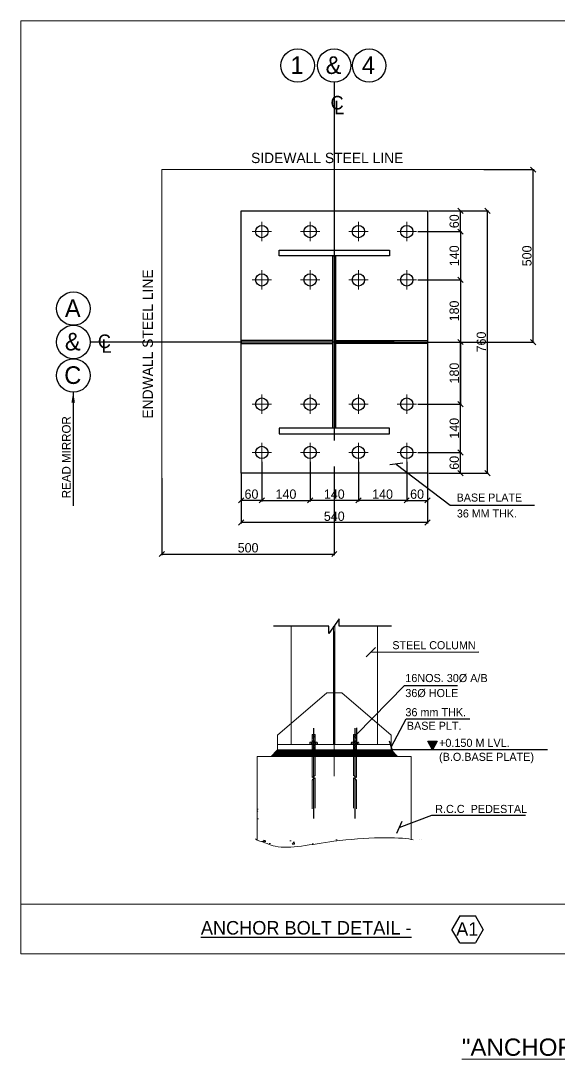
# Model space of a CAD drawing. Header units: feet. Extents: x -874657 to -867941, y -373275 to -356294.
# Drawn here: x -874617 to -873057, y -373275 to -370266 of the extents above; entities that cross this region are included whole.
import ezdxf
from ezdxf.enums import TextEntityAlignment as Align

# ---------------------------------------------------------------- set-up
doc = ezdxf.new("R2010")
doc.units = ezdxf.units.FT
doc.header["$LTSCALE"] = 1350
doc.header["$MEASUREMENT"] = 0
doc.linetypes.add('CENTER', pattern=[2, 1.25, -0.25, 0.25, -0.25])
doc.linetypes.add('CONTINOUS', pattern=[0])
doc.layers.get('0').update_dxf_attribs({"lineweight": 0})
doc.layers.get('Defpoints').update_dxf_attribs({"lineweight": 0})
doc.layers.add('3', color=3, linetype='Continuous')
for name, color, linetype, lineweight in [('AB', 62, 'Continuous', 0), ('BASE PLATE', 2, 'Continuous', 0), ('DIM', 2, 'Continuous', 0), ('HOLD', 3, 'Continuous', 0), ('NOTE', 7, 'Continuous', 25), ('REVISION MARK', 251, 'CONTINOUS', 0), ('TEXT', 7, 'Continuous', 0), ('WALL', 10, 'Continuous', 30)]:
    doc.layers.add(name, color=color, linetype=linetype, lineweight=lineweight)
doc.styles.add('ARIAL NARROW', font='arial.ttf')
doc.styles.add('RomanS', font='')
doc.styles.add('TITLE', font='')
doc.styles.get('RomanS').set_extended_font_data('AR CENA')
doc.styles.get('TITLE').set_extended_font_data('AR CENA')
doc.dimstyles.new('1 IN 20 of A3-100', dxfattribs={"dimscale": 180, "dimtxt": 4.5, "dimasz": 2.5, "dimexe": 0.5, "dimexo": 0.75, "dimgap": 0.75, "dimtad": 1, "dimdec": 0, "dimlfac": 0.05, "dimzin": 0, "dimdsep": 46, "dimtxsty": 'RomanS', "dimblk": 'OBLIQUE', "dimcen": 2, "dimclrd": 8, "dimclre": 8, "dimclrt": 6, "dimadec": 0, "dimazin": 0, "dimtfac": 1, "dimtdec": 0, "dimtix": 1, "dimtofl": 0, "dimtmove": 1, "dimatfit": 3, "dimldrblk": 'OBLIQUE', "dimfxl": 1, "dimtolj": 1, "dimtzin": 0, "dimarcsym": 0})
doc.dimstyles.new('A3-100', dxfattribs={"dimscale": 6, "dimtxt": 4.5, "dimasz": 2.5, "dimexe": 0.5, "dimexo": 0.75, "dimgap": 0.75, "dimtad": 1, "dimdec": 0, "dimzin": 0, "dimdsep": 46, "dimtxsty": 'RomanS', "dimblk": 'OBLIQUE', "dimcen": 2, "dimclrd": 8, "dimclre": 8, "dimclrt": 6, "dimadec": 0, "dimazin": 0, "dimtfac": 1, "dimtdec": 0, "dimtix": 1, "dimtofl": 0, "dimtmove": 1, "dimatfit": 3, "dimldrblk": 'OBLIQUE', "dimfxl": 1, "dimtolj": 1, "dimtzin": 0, "dimarcsym": 0})
doc.dimstyles.new('NAJ-100', dxfattribs={"dimscale": 300, "dimtxt": 2.5, "dimasz": 2.5, "dimexe": 1.25, "dimexo": 0.625, "dimgap": 1, "dimtad": 1, "dimdec": 0, "dimlfac": 0.05, "dimtxsty": 'ARIAL NARROW', "dimcen": 2.5, "dimclrd": 8, "dimclre": 8, "dimclrt": 6, "dimadec": 0, "dimazin": 0, "dimtfac": 1, "dimtdec": 0, "dimtmove": 0, "dimatfit": 3, "dimfxl": 1, "dimtfill": 1, "dimarcsym": 0})

# ---------------------------------------------------------------- blocks, each defined once
blk = doc.blocks.new('_Oblique')
at = {"color": 0, "linetype": 'ByBlock', "lineweight": -2}
blk.add_line((-0.5, -0.5), (0.5, 0.5), dxfattribs=at)
blk = doc.blocks.new('*D5')
at = {"color": 8, "linetype": 'Continuous', "lineweight": -2, "transparency": 16777216}
for p, q in [((-873708.8, -371557.2), (-873708.8, -371814)), ((-874208.5, -371591.5), (-874208.5, -371814)), ((-874208.5, -371811), (-873708.8, -371811))]:
    blk.add_line(p, q, dxfattribs=at)
at = {"layer": 'Defpoints', "color": 0, "linetype": 'Continuous', "transparency": 16777216}
for p in [(-873708.8, -371552.7), (-874208.5, -371587), (-873708.8, -371811)]:
    blk.add_point(p, dxfattribs=at)
at = {"color": 8, "linetype": 'Continuous', "lineweight": -2, "transparency": 16777216, "xscale": 15, "yscale": 15, "zscale": 15, "rotation": 180}
blk.add_blockref('_Oblique', (-874208.5, -371811), dxfattribs=at)
at = {"color": 8, "linetype": 'Continuous', "lineweight": -2, "transparency": 16777216, "xscale": 15, "yscale": 15, "zscale": 15}
blk.add_blockref('_Oblique', (-873708.8, -371811), dxfattribs=at)
at = {"color": 6, "linetype": 'Continuous', "transparency": 16777216, "insert": (-873958.6, -371793), "char_height": 27, "attachment_point": 5, "style": 'RomanS'}
blk.add_mtext('\\A1;500', dxfattribs=at)
blk = doc.blocks.new('*D10')
at = {"color": 8, "linetype": 'Continuous', "lineweight": -2, "transparency": 16777216}
for p, q in [((-873275.6, -370697), (-873129.4, -370697)), ((-873132.4, -371196.7), (-873132.4, -370697)), ((-873544.3, -371196.7), (-873129.4, -371196.7))]:
    blk.add_line(p, q, dxfattribs=at)
at = {"layer": 'Defpoints', "color": 0, "linetype": 'Continuous', "transparency": 16777216}
for p in [(-873280.1, -370697), (-873132.4, -370697), (-873548.8, -371196.7)]:
    blk.add_point(p, dxfattribs=at)
at = {"color": 8, "linetype": 'Continuous', "lineweight": -2, "transparency": 16777216, "xscale": 15, "yscale": 15, "zscale": 15}
for p, rotation in [((-873132.4, -370697), 90), ((-873132.4, -371196.7), 270)]:
    blk.add_blockref('_Oblique', p, dxfattribs=dict(at, rotation=rotation))
at = {"color": 6, "linetype": 'Continuous', "transparency": 16777216, "insert": (-873150.4, -370946.9), "char_height": 27, "attachment_point": 5, "rotation": 90, "style": 'RomanS'}
blk.add_mtext('\\A1;500', dxfattribs=at)
blk = doc.blocks.new('*D6')
at = {"color": 8, "linetype": 'Continuous', "lineweight": -2, "transparency": 16777216}
for p, q in [((-873978.8, -371576), (-873978.8, -371722.5)), ((-873438.8, -371576), (-873438.8, -371722.5)), ((-873438.8, -371719.5), (-873978.8, -371719.5))]:
    blk.add_line(p, q, dxfattribs=at)
at = {"layer": 'Defpoints', "color": 0, "linetype": 'Continuous', "transparency": 16777216}
for p in [(-873978.8, -371571.5), (-873438.8, -371571.5), (-873978.8, -371719.5)]:
    blk.add_point(p, dxfattribs=at)
at = {"color": 8, "linetype": 'Continuous', "lineweight": -2, "transparency": 16777216, "xscale": 15, "yscale": 15, "zscale": 15, "rotation": 180}
blk.add_blockref('_Oblique', (-873978.8, -371719.5), dxfattribs=at)
at = {"color": 8, "linetype": 'Continuous', "lineweight": -2, "transparency": 16777216, "xscale": 15, "yscale": 15, "zscale": 15}
blk.add_blockref('_Oblique', (-873438.8, -371719.5), dxfattribs=at)
at = {"color": 6, "linetype": 'Continuous', "transparency": 16777216, "insert": (-873708.8, -371701.5), "char_height": 27, "attachment_point": 5, "style": 'RomanS'}
blk.add_mtext('\\A1;540', dxfattribs=at)
blk = doc.blocks.new('*D7')
at = {"color": 8, "linetype": 'Continuous', "lineweight": -2, "transparency": 16777216}
for p, q in [((-873638.8, -371543.9), (-873638.8, -371658.5)), ((-873498.8, -371543.9), (-873498.8, -371658.5)), ((-873498.8, -371655.5), (-873638.8, -371655.5))]:
    blk.add_line(p, q, dxfattribs=at)
at = {"layer": 'Defpoints', "color": 0, "linetype": 'Continuous', "transparency": 16777216}
for p in [(-873638.8, -371539.4), (-873498.8, -371539.4), (-873638.8, -371655.5)]:
    blk.add_point(p, dxfattribs=at)
at = {"color": 8, "linetype": 'Continuous', "lineweight": -2, "transparency": 16777216, "xscale": 15, "yscale": 15, "zscale": 15, "rotation": 180}
blk.add_blockref('_Oblique', (-873638.8, -371655.5), dxfattribs=at)
at = {"color": 8, "linetype": 'Continuous', "lineweight": -2, "transparency": 16777216, "xscale": 15, "yscale": 15, "zscale": 15}
blk.add_blockref('_Oblique', (-873498.8, -371655.5), dxfattribs=at)
at = {"color": 6, "linetype": 'Continuous', "transparency": 16777216, "insert": (-873568.8, -371637.5), "char_height": 27, "attachment_point": 5, "style": 'RomanS'}
blk.add_mtext('\\A1;140', dxfattribs=at)
blk = doc.blocks.new('*D8')
at = {"color": 8, "linetype": 'Continuous', "lineweight": -2, "transparency": 16777216}
for p, q in [((-873778.8, -371543.9), (-873778.8, -371658.5)), ((-873638.8, -371543.9), (-873638.8, -371658.5)), ((-873638.8, -371655.5), (-873778.8, -371655.5))]:
    blk.add_line(p, q, dxfattribs=at)
at = {"layer": 'Defpoints', "color": 0, "linetype": 'Continuous', "transparency": 16777216}
for p in [(-873778.8, -371539.4), (-873638.8, -371539.4), (-873778.8, -371655.5)]:
    blk.add_point(p, dxfattribs=at)
at = {"color": 8, "linetype": 'Continuous', "lineweight": -2, "transparency": 16777216, "xscale": 15, "yscale": 15, "zscale": 15, "rotation": 180}
blk.add_blockref('_Oblique', (-873778.8, -371655.5), dxfattribs=at)
at = {"color": 8, "linetype": 'Continuous', "lineweight": -2, "transparency": 16777216, "xscale": 15, "yscale": 15, "zscale": 15}
blk.add_blockref('_Oblique', (-873638.8, -371655.5), dxfattribs=at)
at = {"color": 6, "linetype": 'Continuous', "transparency": 16777216, "insert": (-873708.8, -371637.5), "char_height": 27, "attachment_point": 5, "style": 'RomanS'}
blk.add_mtext('\\A1;140', dxfattribs=at)
blk = doc.blocks.new('*D9')
at = {"color": 8, "linetype": 'Continuous', "lineweight": -2, "transparency": 16777216}
for p, q in [((-873918.8, -371543.9), (-873918.8, -371658.5)), ((-873978.8, -371576), (-873978.8, -371658.5)), ((-873918.8, -371655.5), (-873978.8, -371655.5))]:
    blk.add_line(p, q, dxfattribs=at)
at = {"layer": 'Defpoints', "color": 0, "linetype": 'Continuous', "transparency": 16777216}
for p in [(-873918.8, -371539.4), (-873978.8, -371571.5), (-873978.8, -371655.5)]:
    blk.add_point(p, dxfattribs=at)
at = {"color": 8, "linetype": 'Continuous', "lineweight": -2, "transparency": 16777216, "xscale": 15, "yscale": 15, "zscale": 15, "rotation": 180}
blk.add_blockref('_Oblique', (-873978.8, -371655.5), dxfattribs=at)
at = {"color": 8, "linetype": 'Continuous', "lineweight": -2, "transparency": 16777216, "xscale": 15, "yscale": 15, "zscale": 15}
blk.add_blockref('_Oblique', (-873918.8, -371655.5), dxfattribs=at)
at = {"color": 6, "linetype": 'Continuous', "transparency": 16777216, "insert": (-873948.8, -371637.5), "char_height": 27, "attachment_point": 5, "style": 'RomanS'}
blk.add_mtext('\\A1;60', dxfattribs=at)
blk = doc.blocks.new('*D13')
at = {"color": 8, "linetype": 'Continuous', "lineweight": -2, "transparency": 16777216}
for p, q in [((-873434.3, -370816.5), (-873261.5, -370816.5)), ((-873264.5, -371576.5), (-873264.5, -370816.5)), ((-873434.3, -371576.5), (-873261.5, -371576.5))]:
    blk.add_line(p, q, dxfattribs=at)
at = {"layer": 'Defpoints', "color": 0, "linetype": 'Continuous', "transparency": 16777216}
for p in [(-873438.8, -370816.5), (-873264.5, -370816.5), (-873438.8, -371576.5)]:
    blk.add_point(p, dxfattribs=at)
at = {"color": 8, "linetype": 'Continuous', "lineweight": -2, "transparency": 16777216, "xscale": 15, "yscale": 15, "zscale": 15}
for p, rotation in [((-873264.5, -370816.5), 90), ((-873264.5, -371576.5), 270)]:
    blk.add_blockref('_Oblique', p, dxfattribs=dict(at, rotation=rotation))
at = {"color": 6, "linetype": 'Continuous', "transparency": 16777216, "insert": (-873282.5, -371196.5), "char_height": 27, "attachment_point": 5, "rotation": 90, "style": 'RomanS'}
blk.add_mtext('\\A1;760', dxfattribs=at)
blk = doc.blocks.new('*D14')
at = {"color": 8, "linetype": 'Continuous', "lineweight": -2, "transparency": 16777216}
for p, q in [((-873466.4, -370876.5), (-873340, -370876.5)), ((-873343, -370876.5), (-873343, -371016.5)), ((-873466.4, -371016.5), (-873340, -371016.5))]:
    blk.add_line(p, q, dxfattribs=at)
at = {"layer": 'Defpoints', "color": 0, "linetype": 'Continuous', "transparency": 16777216}
for p in [(-873470.9, -370876.5), (-873470.9, -371016.5), (-873343, -371016.5)]:
    blk.add_point(p, dxfattribs=at)
at = {"color": 8, "linetype": 'Continuous', "lineweight": -2, "transparency": 16777216, "xscale": 15, "yscale": 15, "zscale": 15}
for p, rotation in [((-873343, -370876.5), 90), ((-873343, -371016.5), 270)]:
    blk.add_blockref('_Oblique', p, dxfattribs=dict(at, rotation=rotation))
at = {"color": 6, "linetype": 'Continuous', "transparency": 16777216, "insert": (-873361, -370946.5), "char_height": 27, "attachment_point": 5, "rotation": 90, "style": 'RomanS'}
blk.add_mtext('\\A1;140', dxfattribs=at)
blk = doc.blocks.new('*D15')
at = {"color": 8, "linetype": 'Continuous', "lineweight": -2, "transparency": 16777216}
for p, q in [((-873466.4, -371016.5), (-873340, -371016.5)), ((-873343, -371016.5), (-873343, -371196.5)), ((-873434.3, -371196.5), (-873340, -371196.5))]:
    blk.add_line(p, q, dxfattribs=at)
at = {"layer": 'Defpoints', "color": 0, "linetype": 'Continuous', "transparency": 16777216}
for p in [(-873470.9, -371016.5), (-873438.8, -371196.5), (-873343, -371196.5)]:
    blk.add_point(p, dxfattribs=at)
at = {"color": 8, "linetype": 'Continuous', "lineweight": -2, "transparency": 16777216, "xscale": 15, "yscale": 15, "zscale": 15}
for p, rotation in [((-873343, -371016.5), 90), ((-873343, -371196.5), 270)]:
    blk.add_blockref('_Oblique', p, dxfattribs=dict(at, rotation=rotation))
at = {"color": 6, "linetype": 'Continuous', "transparency": 16777216, "insert": (-873361, -371106.5), "char_height": 27, "attachment_point": 5, "rotation": 90, "style": 'RomanS'}
blk.add_mtext('\\A1;180', dxfattribs=at)
blk = doc.blocks.new('*D16')
at = {"color": 8, "linetype": 'Continuous', "lineweight": -2, "transparency": 16777216}
for p, q in [((-873434.3, -371196.5), (-873340, -371196.5)), ((-873343, -371376.5), (-873343, -371196.5)), ((-873466.4, -371376.5), (-873340, -371376.5))]:
    blk.add_line(p, q, dxfattribs=at)
at = {"layer": 'Defpoints', "color": 0, "linetype": 'Continuous', "transparency": 16777216}
for p in [(-873438.8, -371196.5), (-873343, -371196.5), (-873470.9, -371376.5)]:
    blk.add_point(p, dxfattribs=at)
at = {"color": 8, "linetype": 'Continuous', "lineweight": -2, "transparency": 16777216, "xscale": 15, "yscale": 15, "zscale": 15}
for p, rotation in [((-873343, -371196.5), 90), ((-873343, -371376.5), 270)]:
    blk.add_blockref('_Oblique', p, dxfattribs=dict(at, rotation=rotation))
at = {"color": 6, "linetype": 'Continuous', "transparency": 16777216, "insert": (-873361, -371286.5), "char_height": 27, "attachment_point": 5, "rotation": 90, "style": 'RomanS'}
blk.add_mtext('\\A1;180', dxfattribs=at)
blk = doc.blocks.new('*D18')
at = {"color": 8, "linetype": 'Continuous', "lineweight": -2, "transparency": 16777216}
for p, q in [((-873466.4, -371516.5), (-873340, -371516.5)), ((-873343, -371576.5), (-873343, -371516.5)), ((-873434.3, -371576.5), (-873340, -371576.5))]:
    blk.add_line(p, q, dxfattribs=at)
at = {"layer": 'Defpoints', "color": 0, "linetype": 'Continuous', "transparency": 16777216}
for p in [(-873470.9, -371516.5), (-873343, -371516.5), (-873438.8, -371576.5)]:
    blk.add_point(p, dxfattribs=at)
at = {"color": 8, "linetype": 'Continuous', "lineweight": -2, "transparency": 16777216, "xscale": 15, "yscale": 15, "zscale": 15}
for p, rotation in [((-873343, -371516.5), 90), ((-873343, -371576.5), 270)]:
    blk.add_blockref('_Oblique', p, dxfattribs=dict(at, rotation=rotation))
at = {"color": 6, "linetype": 'Continuous', "transparency": 16777216, "insert": (-873361, -371546.5), "char_height": 27, "attachment_point": 5, "rotation": 90, "style": 'RomanS'}
blk.add_mtext('\\A1;60', dxfattribs=at)
blk = doc.blocks.new('*D19')
at = {"color": 8, "linetype": 'Continuous', "lineweight": -2, "transparency": 16777216}
for p, q in [((-873466.4, -371376.5), (-873340, -371376.5)), ((-873343, -371516.5), (-873343, -371376.5)), ((-873466.4, -371516.5), (-873340, -371516.5))]:
    blk.add_line(p, q, dxfattribs=at)
at = {"layer": 'Defpoints', "color": 0, "linetype": 'Continuous', "transparency": 16777216}
for p in [(-873470.9, -371376.5), (-873343, -371376.5), (-873470.9, -371516.5)]:
    blk.add_point(p, dxfattribs=at)
at = {"color": 8, "linetype": 'Continuous', "lineweight": -2, "transparency": 16777216, "xscale": 15, "yscale": 15, "zscale": 15}
for p, rotation in [((-873343, -371376.5), 90), ((-873343, -371516.5), 270)]:
    blk.add_blockref('_Oblique', p, dxfattribs=dict(at, rotation=rotation))
at = {"color": 6, "linetype": 'Continuous', "transparency": 16777216, "insert": (-873361, -371446.5), "char_height": 27, "attachment_point": 5, "rotation": 90, "style": 'RomanS'}
blk.add_mtext('\\A1;140', dxfattribs=at)
blk = doc.blocks.new('*D17')
at = {"color": 8, "linetype": 'Continuous', "lineweight": -2, "transparency": 16777216}
for p, q in [((-873434.3, -371196.5), (-873340, -371196.5)), ((-873343, -371196.5), (-873343, -371376.5)), ((-873466.4, -371376.5), (-873340, -371376.5))]:
    blk.add_line(p, q, dxfattribs=at)
at = {"layer": 'Defpoints', "color": 0, "linetype": 'Continuous', "transparency": 16777216}
for p in [(-873438.8, -371196.5), (-873470.9, -371376.5), (-873343, -371376.5)]:
    blk.add_point(p, dxfattribs=at)
at = {"color": 8, "linetype": 'Continuous', "lineweight": -2, "transparency": 16777216, "xscale": 15, "yscale": 15, "zscale": 15}
for p, rotation in [((-873343, -371196.5), 90), ((-873343, -371376.5), 270)]:
    blk.add_blockref('_Oblique', p, dxfattribs=dict(at, rotation=rotation))
at = {"color": 6, "linetype": 'Continuous', "transparency": 16777216, "insert": (-873361, -371286.5), "char_height": 27, "attachment_point": 5, "rotation": 90, "style": 'RomanS'}
blk.add_mtext('\\A1;180', dxfattribs=at)
blk = doc.blocks.new('*D21')
at = {"color": 8, "linetype": 'Continuous', "lineweight": -2, "transparency": 16777216}
for p, q in [((-873434.3, -370816.5), (-873340, -370816.5)), ((-873343, -370876.5), (-873343, -370816.5)), ((-873466.4, -370876.5), (-873340, -370876.5))]:
    blk.add_line(p, q, dxfattribs=at)
at = {"layer": 'Defpoints', "color": 0, "linetype": 'Continuous', "transparency": 16777216}
for p in [(-873438.8, -370816.5), (-873343, -370816.5), (-873470.9, -370876.5)]:
    blk.add_point(p, dxfattribs=at)
at = {"color": 8, "linetype": 'Continuous', "lineweight": -2, "transparency": 16777216, "xscale": 15, "yscale": 15, "zscale": 15}
for p, rotation in [((-873343, -370816.5), 90), ((-873343, -370876.5), 270)]:
    blk.add_blockref('_Oblique', p, dxfattribs=dict(at, rotation=rotation))
at = {"color": 6, "linetype": 'Continuous', "transparency": 16777216, "insert": (-873361, -370846.5), "char_height": 27, "attachment_point": 5, "rotation": 90, "style": 'RomanS'}
blk.add_mtext('\\A1;60', dxfattribs=at)
blk = doc.blocks.new('*D136')
at = {"color": 8, "linetype": 'Continuous', "lineweight": -2, "transparency": 16777216}
for p, q in [((-873918.8, -371543.9), (-873918.8, -371658.5)), ((-873778.8, -371543.9), (-873778.8, -371658.5)), ((-873918.8, -371655.5), (-873778.8, -371655.5))]:
    blk.add_line(p, q, dxfattribs=at)
at = {"layer": 'Defpoints', "color": 0, "linetype": 'Continuous', "transparency": 16777216}
for p in [(-873918.8, -371539.4), (-873778.8, -371539.4), (-873778.8, -371655.5)]:
    blk.add_point(p, dxfattribs=at)
at = {"color": 8, "linetype": 'Continuous', "lineweight": -2, "transparency": 16777216, "xscale": 15, "yscale": 15, "zscale": 15, "rotation": 180}
blk.add_blockref('_Oblique', (-873918.8, -371655.5), dxfattribs=at)
at = {"color": 8, "linetype": 'Continuous', "lineweight": -2, "transparency": 16777216, "xscale": 15, "yscale": 15, "zscale": 15}
blk.add_blockref('_Oblique', (-873778.8, -371655.5), dxfattribs=at)
at = {"color": 6, "linetype": 'Continuous', "transparency": 16777216, "insert": (-873848.8, -371637.5), "char_height": 27, "attachment_point": 5, "style": 'RomanS'}
blk.add_mtext('\\A1;140', dxfattribs=at)
blk = doc.blocks.new('*D137')
at = {"color": 8, "linetype": 'Continuous', "lineweight": -2, "transparency": 16777216}
for p, q in [((-873498.8, -371543.9), (-873498.8, -371658.5)), ((-873438.8, -371576), (-873438.8, -371658.5)), ((-873498.8, -371655.5), (-873438.8, -371655.5))]:
    blk.add_line(p, q, dxfattribs=at)
at = {"layer": 'Defpoints', "color": 0, "linetype": 'Continuous', "transparency": 16777216}
for p in [(-873498.8, -371539.4), (-873438.8, -371571.5), (-873438.8, -371655.5)]:
    blk.add_point(p, dxfattribs=at)
at = {"color": 8, "linetype": 'Continuous', "lineweight": -2, "transparency": 16777216, "xscale": 15, "yscale": 15, "zscale": 15, "rotation": 180}
blk.add_blockref('_Oblique', (-873498.8, -371655.5), dxfattribs=at)
at = {"color": 8, "linetype": 'Continuous', "lineweight": -2, "transparency": 16777216, "xscale": 15, "yscale": 15, "zscale": 15}
blk.add_blockref('_Oblique', (-873438.8, -371655.5), dxfattribs=at)
at = {"color": 6, "linetype": 'Continuous', "transparency": 16777216, "insert": (-873468.8, -371637.5), "char_height": 27, "attachment_point": 5, "style": 'RomanS'}
blk.add_mtext('\\A1;60', dxfattribs=at)
blk = doc.blocks.new('A$C3ec6fb8c')
at = {"color": 1, "linetype": 'CENTER'}
blk.add_line((0, 285), (0, -285), dxfattribs=at)
at = {"color": 4, "linetype": 'CONTINOUS'}
blk.add_lwpolyline([(-4, 250), (4, 250), (4, -250), (-4, -250)], close=True, dxfattribs=at)
at = {"color": 6, "linetype": 'CONTINOUS'}
for points in [[(-4, 4), (-270, 4), (-270, -4), (-4, -4)], [(4, 4), (270, 4), (270, -4), (4, -4)]]:
    blk.add_lwpolyline(points, close=True, dxfattribs=at)
at = {"layer": '3', "color": 2, "linetype": 'CONTINOUS', "ltscale": 2500}
blk.add_lwpolyline([(-270, 380), (270, 380), (270, -380), (-270, -380)], close=True, dxfattribs=at)
at = {"layer": '3', "color": 4, "linetype": 'CONTINOUS', "ltscale": 2500}
for points in [[(-160, 266), (160, 266), (160, 250), (-160, 250)], [(-160, -266), (160, -266), (160, -250), (-160, -250)]]:
    blk.add_lwpolyline(points, close=True, dxfattribs=at)
at = {"layer": '3', "color": 3, "linetype": 'CONTINOUS', "ltscale": 2500}
for centre in [(-210, 320), (-70, 320), (70, 320), (210, 320), (-210, 180), (-70, 180), (70, 180), (210, 180), (-210, -180), (-70, -180), (70, -180), (210, -180), (-210, -320), (-70, -320), (70, -320), (210, -320)]:
    blk.add_circle(centre, 18, dxfattribs=at)
at = {"layer": 'REVISION MARK', "color": 1, "linetype": 'CENTER'}
for p, q in [((-210, 347.9), (-210, 292.1)), ((-70, 347.9), (-70, 292.1)), ((70, 347.9), (70, 292.1)), ((210, 347.9), (210, 292.1)), ((-182.1, 320), (-237.9, 320)), ((-42.1, 320), (-97.9, 320)), ((97.9, 320), (42.1, 320)), ((237.9, 320), (182.1, 320)), ((-210, 152.1), (-210, 207.9)), ((-70, 152.1), (-70, 207.9)), ((70, 152.1), (70, 207.9)), ((210, 152.1), (210, 207.9)), ((-182.1, 180), (-237.9, 180)), ((-42.1, 180), (-97.9, 180)), ((97.9, 180), (42.1, 180)), ((237.9, 180), (182.1, 180)), ((-182.1, -180), (-237.9, -180)), ((-210, -152.1), (-210, -207.9)), ((-42.1, -180), (-97.9, -180)), ((-70, -152.1), (-70, -207.9)), ((97.9, -180), (42.1, -180)), ((70, -152.1), (70, -207.9)), ((237.9, -180), (182.1, -180)), ((210, -152.1), (210, -207.9)), ((-210, -347.9), (-210, -292.1)), ((-70, -347.9), (-70, -292.1)), ((70, -347.9), (70, -292.1)), ((210, -347.9), (210, -292.1)), ((-182.1, -320), (-237.9, -320)), ((-42.1, -320), (-97.9, -320)), ((97.9, -320), (42.1, -320)), ((237.9, -320), (182.1, -320))]:
    blk.add_line(p, q, dxfattribs=at)

msp = doc.modelspace()

# ---------------------------------------------------------------- hatches: boundary and pattern name
at = {"linetype": 'Continuous'}
h = msp.add_hatch(dxfattribs=at)
h.set_pattern_fill('ANSI31', color=251, scale=0.039063)
h.set_pattern_definition([(45, (-873437.86355, -372378.3096664), (-0.0034526698, 0.0034526698), [])])
h.paths.add_polyline_path([(-873437.9, -372353.5), (-873410.9, -372353.5), (-873424.4, -372378.3)])
h = msp.add_hatch(dxfattribs=at)
h.set_pattern_fill('ANSI31', color=8, scale=0.390625)
h.set_pattern_definition([(45, (-876885.226257, -545420.64698), (-0.0345266983, 0.0345266983), [])])
h.paths.add_polyline_path([(-873526, -372398.1), (-873543.8, -372378.6), (-873873.8, -372378.6), (-873891.6, -372398.1)])
h = msp.add_hatch(dxfattribs=at)
h.set_pattern_fill('AR-CONC', color=5, scale=11.71875)
h.set_pattern_definition([(50, (-893861.845, -467597.476), (84.05393, -7.353766), [8.78906, -96.67969]), (355, (-893861.845, -467597.48), (-16.25992, 88.147516), [7.03125, -77.34375]), (100.45144, (-893854.84, -467598.09), (67.794005, 80.79375), [7.469554, -82.16509]), (46.1842, (-893861.84, -467574.04), (125.06734, -19.39679), [13.1836, -145.01953]), (96.63564, (-893851.42, -467575.65), (109.5307, 114.15452), [11.20434, -123.2477]), (351.18416, (-893861.84, -467574.04), (109.5307, 114.15452), [10.54688, -116.01563]), (21, (-893850.126, -467579.9), (69.950045, -47.1819), [8.78906, -96.67969]), (326, (-893850.13, -467579.9), (28.513515, 84.97852), [7.03125, -77.34375]), (71.45144, (-893844.3, -467583.83), (98.46356, 37.79662), [7.46955, -82.16509]), (37.5, (-893861.845, -467597.476), (1.424983, 39.0109985), [0, -76.40625, 0, -78.515625, 0, -77.636719]), (7.5, (-893861.845, -467597.476), (30.828461, 46.220122), [0, -44.765625, 0, -74.648438, 0, -29.589844]), (327.5, (-893887.978, -467597.476), (62.557317, -2.643149), [0, -29.296875, 0, -91.40625, 0, -121.289063]), (317.5, (-893899.696, -467597.476), (68.34213, 11.731053), [0, -38.085938, 0, -60.703125, 0, -86.132813])])
edge = h.paths.add_edge_path()
edge.add_spline(control_points=[(-873932.2, -372398.1), (-873932.2, -372470.2), (-873932.2, -372542.2), (-873932.2, -372640), (-873909.9, -372647.1), (-873860.5, -372672.5), (-873695.4, -372632.2), (-873519.4, -372630.5), (-873485.5, -372638), (-873485.5, -372540.9), (-873485.5, -372469.5), (-873485.5, -372398.1), (-873598.1, -372398.1), (-873819.5, -372398.1), (-873932.2, -372398.1), (-873932.2, -372470.2), (-873932.2, -372542.2), (-873932.2, -372640)], knot_values=[0, 0, 0, 0, 1, 1, 1, 1153.17648, 4140.150821, 8140.727975, 8140.727975, 8140.727975, 8141.727975, 8141.727975, 8141.727975, 8142.727975, 8142.727975, 8142.727975, 8143.727975, 8143.727975, 8143.727975, 8143.727975], weights=[1, 1, 1, 1, 1, 1, 1, 1, 1, 1, 1, 1, 1, 1, 1, 1, 1, 1], degree=3, periodic=0)

# ---------------------------------------------------------------- linework, layer by layer
at = {"color": 4, "linetype": 'Continuous'}
for p, q in [((-873223, -370697), (-874208.5, -370697)), ((-874208.5, -370697), (-874208.5, -371659.5)), ((-873833.8, -372019.7), (-873833.8, -372363)), ((-873710.7, -372019.7), (-873710.7, -372363)), ((-873706.8, -372019.7), (-873706.8, -372363)), ((-873583.8, -372019.7), (-873583.8, -372363)), ((-873932.2, -372640), (-873936.7, -372636.6)), ((-873485.5, -372638), (-873479.8, -372638.9))]:
    msp.add_line(p, q, dxfattribs=at)
at = {"color": 1, "linetype": 'CENTER'}
for p, q in [((-873708.8, -372035.5), (-873708.8, -372454.2)), ((-873768.8, -372352.4), (-873768.8, -372411)), ((-873648.8, -372352.4), (-873648.8, -372411))]:
    msp.add_line(p, q, dxfattribs=at)
at = {"color": 2, "linetype": 'CONTINOUS'}
for p, q in [((-873932.2, -372398.1), (-873485.5, -372398.1)), ((-873485.5, -372398.1), (-873485.5, -372591.8))]:
    msp.add_line(p, q, dxfattribs=at)
at = {"color": 4, "linetype": 'Continuous'}
for points in [[(-874617.5, -370265.5), (-872950.5, -370265.5), (-872950.5, -372969.2), (-874617.5, -372969.2)], [(-874617.5, -372969.2), (-872950.5, -372969.2), (-872950.5, -372826.1), (-874617.5, -372826.1)]]:
    msp.add_lwpolyline(points, close=True, dxfattribs=at)
at = {"color": 6, "linetype": 'Continuous'}
for points in [[(-873873.8, -372363), (-873873.8, -372363), (-873873.8, -372336), (-873730.3, -372212.8), (-873710.7, -372212.8)], [(-873543.8, -372363), (-873543.8, -372363), (-873543.8, -372336), (-873687.3, -372212.8), (-873706.8, -372212.8)]]:
    msp.add_lwpolyline(points, dxfattribs=at)
at = {"color": 8, "linetype": 'Continuous'}
msp.add_lwpolyline([(-873526, -372398.1), (-873543.8, -372378.6), (-873873.8, -372378.6), (-873891.6, -372398.1)], close=True, dxfattribs=at)
at = {"color": 7, "linetype": 'Continuous'}
msp.add_open_spline([(-873932.2, -372398.1), (-873932.2, -372470.2), (-873932.2, -372542.2), (-873932.2, -372640), (-873909.9, -372647.1), (-873860.5, -372672.5), (-873695.4, -372632.2), (-873519.4, -372630.5), (-873485.5, -372638), (-873485.5, -372540.9), (-873485.5, -372469.5), (-873485.5, -372398.1), (-873598.1, -372398.1), (-873819.5, -372398.1), (-873932.2, -372398.1), (-873932.2, -372470.2), (-873932.2, -372542.2), (-873932.2, -372640)], degree=3, knots=[0, 0, 0, 0, 1, 1, 1, 1153.17648, 4140.150821, 8140.727975, 8140.727975, 8140.727975, 8141.727975, 8141.727975, 8141.727975, 8142.727975, 8142.727975, 8142.727975, 8143.727975, 8143.727975, 8143.727975, 8143.727975], dxfattribs=at)
at = {"layer": 'AB', "color": 7}
for p, q in [((-873773.2, -372334), (-873773.2, -372375.7)), ((-873764.3, -372334), (-873773.2, -372334)), ((-873764.3, -372334), (-873764.3, -372375.7)), ((-873653.2, -372334), (-873653.2, -372375.7)), ((-873653.2, -372334), (-873644.3, -372334)), ((-873644.3, -372334), (-873644.3, -372375.7)), ((-873764.3, -372375.7), (-873773.2, -372375.7)), ((-873653.2, -372375.7), (-873644.3, -372375.7))]:
    msp.add_line(p, q, dxfattribs=at)
at = {"layer": 'AB'}
for p, q in [((-873766, -372335), (-873771.6, -372336.4)), ((-873651.6, -372335), (-873646, -372336.4)), ((-873779.7, -372363), (-873779.7, -372357.7)), ((-873777.9, -372355.9), (-873759.7, -372355.9)), ((-873776.1, -372363), (-873776.1, -372355.9)), ((-873764.3, -372337.7), (-873773.2, -372339.6)), ((-873764.3, -372343.6), (-873773.2, -372345.6)), ((-873764.3, -372349.7), (-873773.2, -372351.7)), ((-873764.3, -372352.6), (-873773.2, -372354.5)), ((-873764.3, -372355.5), (-873773.2, -372357.5)), ((-873764.3, -372361.5), (-873773.2, -372363.4)), ((-873764.3, -372364.4), (-873773.2, -372366.4)), ((-873766, -372341), (-873771.6, -372342.3)), ((-873766, -372353), (-873771.6, -372354.4)), ((-873766, -372358.8), (-873771.6, -372360.2)), ((-873760.9, -372356.4), (-873760.9, -372363)), ((-873757.8, -372357.7), (-873757.8, -372363)), ((-873659.7, -372357.7), (-873659.7, -372363)), ((-873639.7, -372355.9), (-873657.9, -372355.9)), ((-873656.6, -372356.4), (-873656.6, -372363)), ((-873653.2, -372337.7), (-873644.3, -372339.6)), ((-873653.2, -372343.6), (-873644.3, -372345.6)), ((-873653.2, -372349.7), (-873644.3, -372351.7)), ((-873653.2, -372352.6), (-873644.3, -372354.5)), ((-873653.2, -372355.5), (-873644.3, -372357.5)), ((-873653.2, -372361.5), (-873644.3, -372363.4)), ((-873653.2, -372364.4), (-873644.3, -372366.4)), ((-873651.6, -372341), (-873646, -372342.3)), ((-873651.6, -372353), (-873646, -372354.4)), ((-873651.6, -372358.8), (-873646, -372360.2)), ((-873641.5, -372363), (-873641.5, -372355.9)), ((-873637.8, -372363), (-873637.8, -372357.7)), ((-873773.2, -372369.4), (-873773.2, -372459)), ((-873764.3, -372370.4), (-873773.2, -372372.4)), ((-873766, -372367.7), (-873771.6, -372369.1)), ((-873766, -372373.7), (-873771.6, -372375.1)), ((-873764.3, -372369.4), (-873764.3, -372452.4)), ((-873653.2, -372369.4), (-873653.2, -372452.4)), ((-873653.2, -372370.4), (-873644.3, -372372.4)), ((-873651.6, -372367.7), (-873646, -372369.1)), ((-873651.6, -372373.7), (-873646, -372375.1)), ((-873644.3, -372369.4), (-873644.3, -372459)), ((-873770.6, -372456.8), (-873770.7, -372455.3)), ((-873770.7, -372455.3), (-873769.4, -372457.5)), ((-873769.5, -372456.1), (-873764.3, -372452.4)), ((-873648.1, -372456.1), (-873653.2, -372452.4)), ((-873646.9, -372455.3), (-873648.2, -372457.5)), ((-873647, -372456.8), (-873646.9, -372455.3)), ((-873773.2, -372459), (-873770.6, -372456.8)), ((-873773.2, -372466.1), (-873770.5, -372463.8)), ((-873773.2, -372466.1), (-873773.2, -372549.2)), ((-873770.5, -372463.8), (-873770.6, -372462.3)), ((-873770.6, -372462.3), (-873769.3, -372464.6)), ((-873769.4, -372457.5), (-873769.5, -372456.1)), ((-873769.4, -372463.1), (-873764.3, -372459.4)), ((-873769.3, -372464.6), (-873769.4, -372463.1)), ((-873764.3, -372459.4), (-873764.3, -372547.2)), ((-873653.2, -372459.4), (-873653.2, -372547.2)), ((-873648.1, -372463.1), (-873653.2, -372459.4)), ((-873648.2, -372457.5), (-873648.1, -372456.1)), ((-873646.9, -372462.3), (-873648.2, -372464.6)), ((-873648.2, -372464.6), (-873648.1, -372463.1)), ((-873644.3, -372459), (-873647, -372456.8)), ((-873647, -372463.8), (-873646.9, -372462.3)), ((-873644.3, -372466.1), (-873647, -372463.8)), ((-873644.3, -372466.1), (-873644.3, -372549.2))]:
    msp.add_line(p, q, dxfattribs=at)
at = {"layer": 'AB', "color": 2, "linetype": 'CENTER', "ltscale": 3}
for p, q in [((-873768.8, -372542.4), (-873768.8, -372323.2)), ((-873648.8, -372542.4), (-873648.8, -372323.2))]:
    msp.add_line(p, q, dxfattribs=at)
at = {"layer": 'AB'}
for centre, start, end in [((-873777.9, -372357.7), 90, 180), ((-873759.7, -372357.7), 0, 90), ((-873657.9, -372357.7), 90, 180), ((-873639.7, -372357.7), 0, 90)]:
    msp.add_arc(centre, 1.82, start, end, dxfattribs=at)
at = {"layer": 'BASE PLATE'}
msp.add_lwpolyline([(-873873.8, -372363), (-873543.8, -372363), (-873543.8, -372378.6), (-873873.8, -372378.6)], close=True, dxfattribs=at)
at = {"layer": 'DIM', "lineweight": 25}
msp.add_line((-873091, -372378.6), (-873543.8, -372378.6), dxfattribs=at)
msp.add_lwpolyline([(-873437.9, -372353.5), (-873410.9, -372353.5), (-873424.4, -372378.3)], close=True, dxfattribs=at)
at = {"layer": 'HOLD', "lineweight": 25}
for p, q in [((-873345.3, -372859.4), (-873368, -372898.8)), ((-873345.3, -372859.4), (-873368, -372898.8)), ((-873345.3, -372859.4), (-873299.8, -372859.4)), ((-873277.1, -372898.8), (-873299.8, -372859.4)), ((-873345.3, -372938.1), (-873368, -372898.8)), ((-873345.3, -372938.1), (-873368, -372898.8)), ((-873277.1, -372898.8), (-873299.8, -372938.1)), ((-873277.1, -372898.8), (-873299.8, -372938.1)), ((-873345.3, -372938.1), (-873299.8, -372938.1))]:
    msp.add_line(p, q, dxfattribs=at)
for centre in [(-873814.9, -370395.3), (-873709.3, -370395.3), (-873607.9, -370395.3), (-874465, -371099.6), (-874465, -371196.5), (-874465, -371293.4)]:
    msp.add_circle(centre, 48.5, dxfattribs=at)
at = {"layer": 'NOTE', "color": 1, "linetype": 'CENTER'}
for p, q in [((-873708.8, -370443.7), (-873708.8, -371201.4)), ((-873535.7, -371196.5), (-874416.7, -371196.5)), ((-873768.8, -372315.6), (-873768.8, -372576.9)), ((-873648.8, -372315.6), (-873648.8, -372576.9))]:
    msp.add_line(p, q, dxfattribs=at)
at = {"layer": 'WALL', "color": 7}
msp.add_lwpolyline([(-873542.9, -372019.7), (-873694.8, -372019.7), (-873694.7, -371998.6), (-873724.7, -372040.8), (-873724.6, -372019.7), (-873884.8, -372019.7)], dxfattribs=at)

# ---------------------------------------------------------------- block references
at = {"layer": 'NOTE'}
msp.add_blockref('A$C3ec6fb8c', (-873708.8, -371196.5), dxfattribs=at)

# ---------------------------------------------------------------- texts
at = {"color": 40, "style": 'ARIAL NARROW'}
msp.add_text('%%U"ANCHOR BOLT DETAIL"', height=50, dxfattribs=at).set_placement((-873339, -373265))
at = {"layer": 'TEXT', "lineweight": 25, "ltscale": 0.025, "style": 'TITLE'}
for s, height, p in [('1', 51.1, (-873816.7, -370394.3)), ('&', 51.1, (-873711.1, -370394.3)), ('4', 51.1, (-873609.7, -370394.3)), ('A', 51.1, (-874466.8, -371098.6)), ('&', 51.1, (-874466.8, -371195.5)), ('C', 51.1, (-874466.8, -371292.4)), ('%%UANCHOR BOLT DETAIL -', 39.323, (-873790.2, -372894.1)), ('A1', 39.32, (-873323.3, -372897.7))]:
    msp.add_text(s, height=height, dxfattribs=at).set_placement(p, align=Align.MIDDLE)
for s, height, p in [('C', 39.3, (-873719.7, -370522.5)), ('L', 39.3, (-873709.2, -370536.2)), ('SIDEWALL STEEL LINE', 30, (-873950, -370678)), ('C', 39.3, (-874394.1, -371214)), ('L', 39.3, (-874383.7, -371227.7)), ('BASE PLATE', 23.2, (-873354.1, -371658.8)), ('36 MM THK.', 23.2, (-873353.4, -371705)), ('STEEL COLUMN', 23.203, (-873540.5, -372086.7)), ('16NOS. 30%%C A/B ', 23.438, (-873502.9, -372182)), ('36%%C HOLE ', 23.438, (-873502.9, -372225.5)), ('36 mm THK.', 23.44, (-873502.6, -372281)), ('R.C.C  PEDESTAL ', 23.438, (-873416.3, -372561.4))]:
    msp.add_text(s, height=height, dxfattribs=at).set_placement(p)
for s, height, p in [('ENDWALL STEEL LINE', 30, (-874234.5, -371418.5)), ('READ MIRROR', 25, (-874473, -371649.2))]:
    msp.add_text(s, height=height, rotation=90, dxfattribs=at).set_placement(p)
at = {"layer": 'TEXT', "lineweight": 25, "ltscale": 0.025, "insert": (-873507.3, -372296.9), "char_height": 23.44, "width": 328.28, "attachment_point": 1, "style": 'TITLE'}
msp.add_mtext(' BASE PLT.', dxfattribs=at)
at = {"layer": 'TEXT', "linetype": 'Continuous', "char_height": 23.438, "attachment_point": 1, "style": 'TITLE'}
for s, insert, width in [('{\\C1;+0.150 M LVL.}', (-873405.1, -372346.4), 294.654), ('{\\C1;(B.O.BASE PLATE)}', (-873405.1, -372386.9), 329.302)]:
    msp.add_mtext(s, dxfattribs=dict(at, insert=insert, width=width))

# ---------------------------------------------------------------- dimensions: what is measured, and where the dimension line sits
at = {"color": 4, "linetype": 'Continuous'}
for base, p1, p2, angle, picture, middle in [((-873132.4, -370697), (-873548.8, -371196.7), (-873280.1, -370697), 90, '*D10', (-873150.4, -370946.9)), ((-873343, -370816.5), (-873470.9, -370876.5), (-873438.8, -370816.5), 90, '*D21', (-873361, -370846.5)), ((-873264.5, -370816.5), (-873438.8, -371576.5), (-873438.8, -370816.5), 90, '*D13', (-873282.5, -371196.5)), ((-873343, -371016.5), (-873470.9, -370876.5), (-873470.9, -371016.5), 90, '*D14', (-873361, -370946.5)), ((-873343, -371196.5), (-873470.9, -371016.5), (-873438.8, -371196.5), 90, '*D15', (-873361, -371106.5)), ((-873343, -371196.5), (-873470.9, -371376.5), (-873438.8, -371196.5), 270, '*D16', (-873361, -371286.5)), ((-873343, -371376.5), (-873438.8, -371196.5), (-873470.9, -371376.5), 90, '*D17', (-873361, -371286.5)), ((-873343, -371376.5), (-873470.9, -371516.5), (-873470.9, -371376.5), 270, '*D19', (-873361, -371446.5)), ((-873343, -371516.5), (-873438.8, -371576.5), (-873470.9, -371516.5), 270, '*D18', (-873361, -371546.5))]:
    dim = msp.add_linear_dim(base=base, p1=p1, p2=p2, angle=angle, dimstyle='A3-100', override={"dimarcsym": 2}, dxfattribs=at)
    dim.commit()
    dim.dimension.update_dxf_attribs({"geometry": picture, "text_midpoint": middle})
for base, p1, p2, picture, middle in [((-873708.8, -371811), (-874208.5, -371587), (-873708.8, -371552.7), '*D5', (-873958.6, -371793)), ((-873978.8, -371655.5), (-873918.8, -371539.4), (-873978.8, -371571.5), '*D9', (-873948.8, -371637.5)), ((-873778.8, -371655.5), (-873918.8, -371539.4), (-873778.8, -371539.4), '*D136', (-873848.8, -371637.5)), ((-873778.8, -371655.5), (-873638.8, -371539.4), (-873778.8, -371539.4), '*D8', (-873708.8, -371637.5)), ((-873638.8, -371655.5), (-873498.8, -371539.4), (-873638.8, -371539.4), '*D7', (-873568.8, -371637.5)), ((-873438.8, -371655.5), (-873498.8, -371539.4), (-873438.8, -371571.5), '*D137', (-873468.8, -371637.5)), ((-873978.8, -371719.5), (-873438.8, -371571.5), (-873978.8, -371571.5), '*D6', (-873708.8, -371701.5))]:
    dim = msp.add_linear_dim(base=base, p1=p1, p2=p2, dimstyle='A3-100', override={"dimarcsym": 2}, dxfattribs=at)
    dim.commit()
    dim.dimension.update_dxf_attribs({"geometry": picture, "text_midpoint": middle})

# ---------------------------------------------------------------- leaders
msp.add_leader([(-874465.5, -371341.8), (-874465.8, -371671.3)], dimstyle='NAJ-100', override={"dimasz": 0.1}, dxfattribs=at)
at = {"color": 4}
for points in [[(-873529, -371550), (-873372.7, -371669), (-873128.7, -371669)], [(-873602.8, -372095), (-873289.9, -372094.8)], [(-873644.3, -372334), (-873504.8, -372191.5), (-873351.9, -372191.5)], [(-873544.1, -372370.7), (-873500, -372288.2), (-873316.3, -372288.2)], [(-873521, -372603.7), (-873425.9, -372567.6), (-873154.7, -372567.6)]]:
    msp.add_leader(points, dimstyle='1 IN 20 of A3-100', override={"dimtxt": 5.5, "dimasz": 0.15, "dimfxl": 15, "dimarcsym": 2}, dxfattribs=at)

doc.saveas('drawing.dxf')
